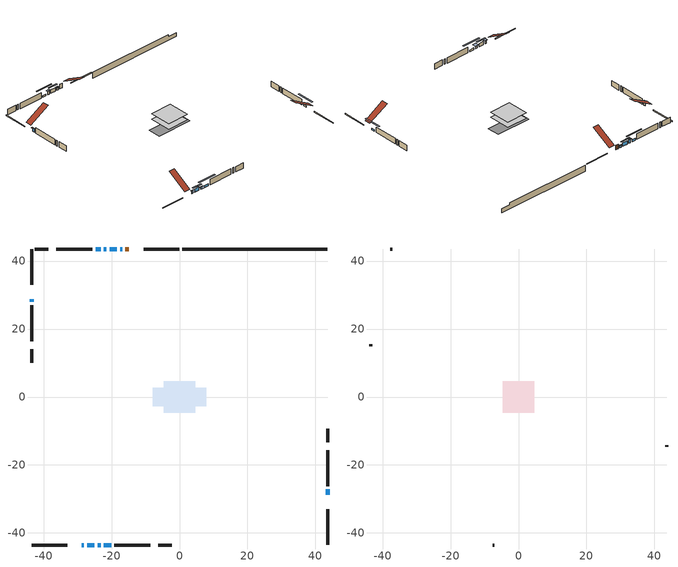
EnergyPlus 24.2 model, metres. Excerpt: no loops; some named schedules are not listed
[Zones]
conditioned space
 floor adiabatic (AdiabaticFloorConstruction): -4.68,-4.68 -4.68,4.68 4.68,4.68 4.68,-4.68 z0.92
 floor foundation (Slab1 construction): -7.89,-2.78 -7.89,2.78 7.89,2.78 7.89,-2.78 z-1.75
 wall outside (RimJoist1 construction): -0.05,43.55 -10.51,43.55 / -43.55,-43.55 -33.1,-43.55 / -43.55,43.55 -43.55,33.1 / 43.55,-43.55 43.55,-33.1 z0.92:1.22
 wall outside (AdiabaticWallConstruction 1): -14.88,43.55 -15.96,43.55 z0.92:2.95
 wall outside (AdiabaticWallConstruction): -16.89,43.55 -17.5,43.55 / -24.12,-43.55 -23.2,-43.55 z0.92:1.84; 43.55,-28.72 43.55,-27.19 / -23.18,43.55 -24.71,43.55 / -22.27,-43.55 -20.14,-43.55 z0.92:1.68; -28.72,-43.55 -28.11,-43.55 z0.92:2.14; -18.43,43.55 -20.56,43.55 / -27.18,-43.55 -25.05,-43.55 z0.92:2.44; -21.49,43.55 -22.26,43.55 / -43.55,28.72 -43.55,27.95 z0.92:2.45
 wall outside (Wall1 construction): -25.64,43.55 -36.28,43.55 / -19.21,-43.55 -8.57,-43.55 / -43.55,27.03 -43.55,16.39 / 43.55,-26.26 43.55,-15.63 z0.92:3.36
 wall outside (Wall3 construction): -38.64,43.55 -42.62,43.55 / -6.21,-43.55 -2.23,-43.55 / -43.55,14.02 -43.55,10.04 / 43.55,-13.26 43.55,-9.28 z0.92:3.36
 wall foundation (FoundationWall1 construction): 0.88,43.55,-1.75 0.88,43.55,0.92 39.28,43.55,0.92 39.28,43.55,-0.01 43.55,43.55,-0.01 43.55,43.55,-1.75
 window (WindowConstruction 5): -16.89,43.55 -17.5,43.55 z0.92:1.83
 window (WindowConstruction 9): 43.55,-28.72 43.55,-27.19 z0.92:1.68
 window (WindowConstruction 6): -28.72,-43.55 -28.11,-43.55 z0.92:2.14
 window (WindowConstruction): -18.43,43.55 -20.56,43.55 z0.92:2.44
 window (WindowConstruction 1): -21.49,43.55 -22.26,43.55 z0.92:2.44
 window (WindowConstruction 2): -27.18,-43.55 -25.05,-43.55 z0.92:2.44
 window (WindowConstruction 3): -24.12,-43.55 -23.2,-43.55 z0.92:1.83
 window (WindowConstruction 4): -43.55,28.72 -43.55,27.96 z0.92:2.44
 window (WindowConstruction 7): -23.18,43.55 -24.71,43.55 z0.92:1.68
 window (WindowConstruction 8): -22.27,-43.55 -20.14,-43.55 z0.92:1.68
 door (Door): -14.88,43.55 -15.96,43.55 z0.92:2.95
 ceiling adiabatic (AdiabaticFloorConstruction): 4.68,-4.68 4.68,4.68 -4.68,4.68 -4.68,-4.68 z0.92
attic - vented
 floor to conditioned space (Floor1 construction Reversed): -4.68,-4.68 -4.68,4.68 4.68,4.68 4.68,-4.68 z3.36
 wall outside (Wall2 construction): -37.2,43.55 -37.71,43.55 / -7.64,-43.55 -7.14,-43.55 / -43.55,15.46 -43.55,14.95 / 43.55,-14.7 43.55,-14.19 z0.92:3.36
 roof outside (Roof1 construction): -13.95,43.55,3.36 -13.95,34.84,8.44 -11.43,34.84,8.44 -11.43,43.55,3.36; -29.65,-43.55,3.36 -29.65,-34.84,8.44 -32.17,-34.84,8.44 -32.17,-43.55,3.36; -43.55,29.65,3.36 -34.84,29.65,8.44 -34.84,32.17,8.44 -43.55,32.17,3.36; 43.55,-29.65,3.36 34.84,-29.65,8.44 34.84,-32.17,8.44 43.55,-32.17,3.36
shading: -17.8,43.55 -16.59,43.55 -16.59,44.01 -17.8,44.01 z2.13; 43.55,-24.14 43.55,-31.77 44.01,-31.77 44.01,-24.14 z4.73; -27.81,-43.55 -29.02,-43.55 -29.02,-44.92 -27.81,-44.92 z2.44; -21.63,43.55 -17.36,43.55 -17.36,44.01 -21.63,44.01 z3.51; -22.55,43.55 -21.19,43.55 -21.19,44.01 -22.55,44.01 z2.74; -23.98,-43.55 -28.25,-43.55 -28.25,-44.01 -23.98,-44.01 z3.51; -22.9,-43.55 -24.42,-43.55 -24.42,-44.92 -22.9,-44.92 z2.13; -43.55,27.66 -43.55,29.02 -44.01,29.02 -44.01,27.66 z2.74; -27.76,43.55 -20.13,43.55 -20.13,44.01 -27.76,44.01 z4.73; -17.09,-43.55 -25.32,-43.55 -25.32,-44.01 -17.09,-44.01 z4.73
[Building]
Building 1: Terrain=Suburbs
[Site:Location]
Edmonton Intl AP_AB: Latitude {deg}=53.31; Longitude {deg}=-113.58; Time Zone {hr}=-7; Elevation {m}=723; Keep Site Location Information=Yes
[Site:GroundTemperature:Shallow]
-1.56185, -3.61833, -3.78302, -2.80711, 1.11059, 5.01004, 8.39065, 10.5322, 10.7141, 8.97234, 5.67794, 1.89811
[Site:WaterMainsTemperature]
Calculation Method=Schedule; Temperature Schedule=mains temperature schedule
[Material] Roughness=Rough; Thermal Absorptance=0.9
Name | Thickness {m} | Conductivity {W/m-K} | Density {kg/m3} | Specific Heat {J/kg-K} | Solar Absorptance | Visible Absorptance
asphalt or fiberglass shingles | 0.00635 | 0.162714 | 1121.4 | 1465.45 | 0.4 | 0.4
ceiling loosefill ins | 0.254 | 0.0480833 | 16.02 | 1046.75 | 0.7 | 0.7
ceiling stud and cavity | 0.1397 | 0.0954719 | 65.682 | 1177.47 | 0.7 | 0.7
concrete 4.0 in. | 0.1016 | 1.803125 | 2242.8 | 837.4 | 0.7 | 0.7
concrete 8.0 in. | 0.2032 | 1.803125 | 2242.8 | 837.4 | 0.7 | 0.7
door material | 0.04445 | 0.0639163 | 512.64 | 1214.23 | 0.7 | 0.7
exterior vertical ins | 0.0722076 | 0.029427 | 32.04 | 1214.23 | 0.7 | 0.7
floor covering | 0.0127 | 0.0433444 | 54.468 | 1339.84 | 0.6 | 0.6
floor rigid ins; wall rigid ins 1 | 0.512978 | 0.029427 | 32.04 | 1214.23 | 0.7 | 0.7
floor stud and cavity | 0.1397 | 1.75129 | 37.0049 | 1207.88 | 0.7 | 0.7
furniture material conditioned space 1 | 0.1524 | 0.115458 | 640.8 | 1214.23 | 0.6 | 0.6
gypsum board | 0.0127 | 0.160291 | 801 | 837.4 | 0.6 | 0.6
gypsum board 1 | 0.0127 | 0.160291 | 801 | 837.4 | 0.7 | 0.7
osb sheathing 0.5 in. | 0.0127 | 0.115458 | 512.64 | 1214.23 | 0.7 | 0.7
osb sheathing 0.75 in. | 0.01905 | 0.115458 | 512.64 | 1214.23 | 0.7 | 0.7
osb sheathing 2.0 in. | 0.0508 | 0.115458 | 512.64 | 1214.23 | 0.7 | 0.7
rim joist rigid ins; wall rigid ins | 0.051816 | 0.029427 | 32.04 | 1214.23 | 0.7 | 0.7
rim joist stud and cavity | 0.0508 | 0.0435419 | 125.044 | 1163.47 | 0.6 | 0.6
wall stud and cavity | 0.1397 | 0.193511 | 139.0536 | 1170.24 | 0.7 | 0.7
wall stud and cavity 1 | 0.0889 | 6.1454 | 50.32683 | 1063.81 | 0.6 | 0.6
wall stud and cavity 2 | 0.1397 | 0.132187 | 139.0536 | 1170.24 | 0.7 | 0.7
wall stud and cavity 3 | 0.0889 | 0.380278 | 52.3479 | 1209.89 | 0.7 | 0.7
wall stud and cavity 4 | 0.0889 | 0.391764 | 83.0341 | 1211.67 | 0.7 | 0.7
wood siding | 0.0254 | 0.102417 | 544.68 | 1172.36 | 0.4 | 0.4
wood siding 1 | 0.00254 | 0.102417 | 544.68 | 1172.36 | 0.4 | 0.4
wood siding 2; wood siding 3; wood siding 4 | 0.0254 | 0.102417 | 544.68 | 1172.36 | 0.7 | 0.7
[WindowMaterial:SimpleGlazingSystem]
Name | U-Factor {W/m2-K} | Solar Heat Gain Coefficient
WindowMaterial | 1.95834 | 0.59
WindowMaterial 1 | 2.07588 | 0.51
WindowMaterial 2 | 2.13266 | 0.47
WindowMaterial 3 | 1.967427 | 0.57
WindowMaterial 4 | 1.94983 | 0.58
WindowMaterial 5 | 2.04238 | 0.53
[Construction]
AdiabaticFloorConstruction: floor stud and cavity, floor rigid ins, osb sheathing 0.75 in., floor covering
AdiabaticWallConstruction: wood siding 3, wall rigid ins 1, wall stud and cavity 3, gypsum board
AdiabaticWallConstruction 1: wood siding 4, wall rigid ins 1, wall stud and cavity 3, gypsum board
Door: door material
Floor1 construction Reversed: gypsum board, ceiling stud and cavity, ceiling loosefill ins
FoundationWall1 construction: concrete 8.0 in., gypsum board 1
furniture construction conditioned space 1: furniture material conditioned space 1
PartitionWallConstruction: gypsum board, wall stud and cavity 4, gypsum board
RimJoist1 construction: wood siding 2, rim joist rigid ins, osb sheathing 2.0 in., rim joist stud and cavity
Roof1 construction: asphalt or fiberglass shingles
Slab1 construction: concrete 4.0 in.
Wall1 construction: wood siding, wall rigid ins, osb sheathing 0.5 in., wall stud and cavity, gypsum board
Wall2 construction: wood siding 1, wall stud and cavity 1
Wall3 construction: wood siding, wall rigid ins, osb sheathing 0.5 in., wall stud and cavity 2, gypsum board
WindowConstruction; WindowConstruction 2: WindowMaterial
WindowConstruction 1; WindowConstruction 4; WindowConstruction 7; WindowConstruction 9: WindowMaterial 1
WindowConstruction 3: WindowMaterial 2
WindowConstruction 5: WindowMaterial 3
WindowConstruction 6: WindowMaterial 4
WindowConstruction 8: WindowMaterial 5
[Zone] Multiplier=1; Part of Total Floor Area=Yes
Name | Volume {m3}
attic - vented | 69.0302
conditioned space | 496.3
[Space]
Name | Zone | Volume {m3}
attic - vented 1 | attic - vented | 69.0302
conditioned space 1 | conditioned space | 496.3
[ZoneInfiltration:EffectiveLeakageArea]
infil attic - vented 1: Zone or Space=attic - vented 1; Schedule=Always On Discrete; Effective Air Leakage Area {cm2}=3052.17; Stack Coefficient=0.000522717; Wind Coefficient=1.54473e-05
[ZoneMixing]
whole house fan mix: Zone or Space=attic - vented; Schedule=Always On Continuous; Design Flow Rate Calculation Method=Flow/Zone; Design Flow Rate {m3/s}=0; Source Zone or Space=conditioned space
[SurfaceProperty:ExposedFoundationPerimeter]
Slab1: Exposed Perimeter Calculation Method=TotalExposedPerimeter; Total Exposed Perimeter {m}=42.672
[InternalMass] Zone or ZoneList=conditioned space; Space or SpaceList=conditioned space 1
Name | Construction | Surface Area {m2}
furniture mass conditioned space 1 | furniture construction conditioned space 1 | 70.1604
partition wall mass | PartitionWallConstruction | 175.401
[Lights]
interior lighting: Zone or ZoneList or Space or SpaceList=conditioned space 1; Schedule=interior lighting schedule; Design Level Calculation Method=LightingLevel; Lighting Level {W}=343.2; Return Air Fraction=0; Fraction Radiant=0.6; Fraction Visible=0.2; Fraction Replaceable=1
[People]
occupants: Zone or ZoneList or Space or SpaceList=conditioned space 1; Number of People Schedule=occupants schedule; Number of People Calculation Method=People; Number of People=3; Fraction Radiant=0.314171; Sensible Heat Fraction=0.56303; Activity Level Schedule=occupants activity schedule; Carbon Dioxide Generation Rate {m3/s-W}=0; Enable ASHRAE 55 Comfort Warnings=No; Mean Radiant Temperature Calculation Type=EnclosureAveraged
[ElectricEquipment] Zone or ZoneList or Space or SpaceList=conditioned space 1; Design Level Calculation Method=EquipmentLevel
Name | Schedule | Design Level {W} | Fraction Latent | Fraction Radiant | Fraction Lost
clothes dryer | clothes dryer schedule | 140.772 | 0.015 | 0.081 | 0.85
clothes washer | clothes washer schedule | 32.1985 | 0.03 | 0.162 | 0.7
cooking range | cooking range schedule | 215.147 | 0.08 | 0.432 | 0.2
dishwasher | dishwasher schedule | 66.8632 | 0.3 | 0.18 | 0.4
fridge | fridge schedule | 72.9452 | 0 | 0.6 | 0
mech vent bath fan 0 | mech vent bath fan 0 schedule | 25.1 | 0 | 0 | 1
mech vent bath fan 1 | mech vent bath fan 1 schedule | 25.1 | 0 | 0 | 1
mech vent house fan | mech vent house fan schedule | 11.3333 | 0 | 0 | 0.5
mech vent house fan cfis | mech vent house fan cfis schedule | 0 | 0 | 0 | 0
mech vent range fan 0 | mech vent range fan 0 schedule | 57 | 0 | 0 | 1
misc plug loads | misc plug loads schedule | 494.7 | 0.045 | 0.513 | 0.1
whole house fan | Always On Discrete | 0 | 0 | 0 | 1
[OtherEquipment] Zone or ZoneList or Space or SpaceList=conditioned space 1; Design Level Calculation Method=EquipmentLevel
Name | Fuel Type | Schedule | Design Level {W} | Fraction Latent | Fraction Radiant | Fraction Lost
clothes dryer 1 | Electricity | clothes dryer schedule | 0 | 0.015 | 0.081 | 0.85
cooking range 1 | Electricity | cooking range schedule | 0 | 0.08 | 0.432 | 0.2
general water use latent | None | general water use schedule | 62.594 | 1 | 0 | 0
general water use sensible | None | general water use schedule | -61.6891 | 0 | 0.6 | 0
mech vent house fan latent load | None | Always On Discrete | 0 | 1 | 0 | 0
mech vent house fan sensible load | None | Always On Discrete | 0 | 0 | 0 | 0
water heater energy adjustment1 | NaturalGas | Always On Discrete | 0.01 | 0 | 0 | 1
[ZoneInfiltration:DesignFlowRate] Zone or ZoneList or Space or SpaceList=conditioned space 1; Schedule=Always On Discrete; Design Flow Rate Calculation Method=Flow/Zone; Design Flow Rate {m3/s}=0
infil flow; natural vent flow; whole house fan flow
[AvailabilityManager:Scheduled]
furnace airloop Availability Manager: Schedule=Always On Discrete
[Foundation:Kiva]
Foundation Kiva 1: Initial Indoor Air Temperature {C}=18; Wall Height Above Grade {m}=0.919978; Wall Depth Below Slab {m}=0.2032; Custom Block Material Name 1=exterior vertical ins; Custom Block Depth 1 {m}=2.66999; Custom Block X Position 1 {m}=0.2159; Custom Block Z Position 1 {m}=0
[Foundation:Kiva:Settings]
Soil Conductivity {W/m-K}=0.849921; Soil Density {kg/m3}=1842.3; Soil Specific Heat {J/kg-K}=418.7; Ground Solar Absorptivity=0.9; Ground Thermal Absorptivity=0.9; Ground Surface Roughness {m}=0.03; Far-Field Width {m}=40; Deep-Ground Boundary Condition=ZeroFlux; Deep-Ground Depth {m}=40; Minimum Cell Dimension {m}=0.2; Maximum Cell Growth Coefficient=3; Simulation Timestep=Timestep
[Exterior:Lights]
exterior lighting: Schedule=exterior lighting schedule; Design Level {W}=75.6
[Generator:PVWatts]
PVSystem0 generator: DC System Capacity {W}=3712; Module Type=Standard; Array Type=FixedRoofMounted; System Losses=0.04; Array Geometry Type=TiltAzimuth; Tilt Angle {deg}=30.6; Azimuth Angle {deg}=90; Ground Coverage Ratio=0.4
[ElectricLoadCenter:Inverter:PVWatts]
PVSystem inverter: DC to AC Size Ratio=1.1; Inverter Efficiency=0.96
[ElectricLoadCenter:Distribution]
PVSystem elec load center dist: Generator List=PVSystem elec load center dist Generators; Generator Operation Scheme Type=Baseload; Electrical Buss Type=DirectCurrentWithInverter; Inverter=PVSystem inverter
[ElectricLoadCenter:Generators]
PVSystem elec load center dist Generators: Generator Name 1=PVSystem0 generator; Generator Object Type 1=Generator:PVWatts; Generator Rated Electric Power Output 1 {W}=3712
[EnergyManagementSystem:GlobalVariable]
furnace_airloop_Fan_RTF
infil_program_Qfan
infil_program_Qinf
natural_vent_program_Qnv
natural_vent_program_Qwhf
[EnergyManagementSystem:Sensor]
Name | Output:Variable or Output:Meter Index Key | Output:Variable or Output:Meter
airflow_gain | infil flow | Infiltration Sensible Heat Gain Energy
airflow_gain_1 | natural vent flow | Infiltration Sensible Heat Gain Energy
airflow_gain_2 | whole house fan flow | Infiltration Sensible Heat Gain Energy
airflow_loss | infil flow | Infiltration Sensible Heat Loss Energy
airflow_loss_1 | natural vent flow | Infiltration Sensible Heat Loss Energy
airflow_loss_2 | whole house fan flow | Infiltration Sensible Heat Loss Energy
clg_load_cond |  | Cooling:EnergyTransfer:Zone:CONDITIONED SPACE
clg_sp_s; clg_sp_s_1 | cooling setpoint | Schedule Value
clothes_dryer_exhaust_0_sch_s | clothes dryer exhaust 0 schedule | Schedule Value
cool_season | cooling season schedule | Schedule Value
htg_load_cond |  | Heating:EnergyTransfer:Zone:CONDITIONED SPACE
htg_sp_s; htg_sp_s_1 | heating setpoint | Schedule Value
ig_ee_conv | clothes dryer | Electric Equipment Convective Heating Energy
ig_ee_conv_2 | cooking range | Electric Equipment Convective Heating Energy
ig_ee_conv_4 | fridge | Electric Equipment Convective Heating Energy
ig_ee_conv_5 | misc plug loads | Electric Equipment Convective Heating Energy
ig_ee_conv_6 | whole house fan | Electric Equipment Convective Heating Energy
ig_ee_rad | clothes dryer | Electric Equipment Radiant Heating Energy
ig_ee_rad_2 | cooking range | Electric Equipment Radiant Heating Energy
ig_ee_rad_4 | fridge | Electric Equipment Radiant Heating Energy
ig_ee_rad_5 | misc plug loads | Electric Equipment Radiant Heating Energy
ig_ee_rad_6 | whole house fan | Electric Equipment Radiant Heating Energy
ig_lgt_conv | interior lighting | Lights Convective Heating Energy
ig_lgt_rad | interior lighting | Lights Radiant Heating Energy
ig_lgt_vis | interior lighting | Lights Visible Radiation Heating Energy
ig_oe_conv | clothes dryer 1 | Other Equipment Convective Heating Energy
ig_oe_conv_1 | cooking range 1 | Other Equipment Convective Heating Energy
ig_oe_conv_2 | general water use latent | Other Equipment Convective Heating Energy
ig_oe_conv_3 | general water use sensible | Other Equipment Convective Heating Energy
ig_oe_conv_4 | water heater energy adjustment1 | Other Equipment Convective Heating Energy
ig_oe_rad | clothes dryer 1 | Other Equipment Radiant Heating Energy
ig_oe_rad_1 | cooking range 1 | Other Equipment Radiant Heating Energy
ig_oe_rad_2 | general water use latent | Other Equipment Radiant Heating Energy
ig_oe_rad_3 | general water use sensible | Other Equipment Radiant Heating Energy
ig_oe_rad_4 | water heater energy adjustment1 | Other Equipment Radiant Heating Energy
ig_ppl_conv | occupants | People Convective Heating Energy
ig_ppl_rad | occupants | People Radiant Heating Energy
im_conv | furniture mass conditioned space 1 | Surface Inside Face Convection Heat Gain Energy
im_conv_1 | partition wall mass | Surface Inside Face Convection Heat Gain Energy
im_ig | furniture mass conditioned space 1 | Surface Inside Face Internal Gains Radiation Heat Gain Energy
im_ig_1 | partition wall mass | Surface Inside Face Internal Gains Radiation Heat Gain Energy
im_lgt | furniture mass conditioned space 1 | Surface Inside Face Lights Radiation Heat Gain Energy
im_lgt_1 | partition wall mass | Surface Inside Face Lights Radiation Heat Gain Energy
im_sol | furniture mass conditioned space 1 | Surface Inside Face Solar Radiation Heat Gain Energy
im_sol_1 | partition wall mass | Surface Inside Face Solar Radiation Heat Gain Energy
im_surf | furniture mass conditioned space 1 | Surface Inside Face Net Surface Thermal Radiation Heat Gain Energy
im_surf_1 | partition wall mass | Surface Inside Face Net Surface Thermal Radiation Heat Gain Energy
mech_vent_bath_fan_0_sch_s | mech vent bath fan 0 schedule | Schedule Value
mech_vent_bath_fan_1_sch_s | mech vent bath fan 1 schedule | Schedule Value
mech_vent_range_fan_0_sch_s | mech vent range fan 0 schedule | Schedule Value
mv_conv | mech vent bath fan 0 | Electric Equipment Convective Heating Energy
mv_conv_1 | mech vent bath fan 1 | Electric Equipment Convective Heating Energy
mv_conv_2 | mech vent house fan | Electric Equipment Convective Heating Energy
mv_conv_3 | mech vent house fan cfis | Electric Equipment Convective Heating Energy
mv_conv_4 | mech vent range fan 0 | Electric Equipment Convective Heating Energy
mv_conv_5 | mech vent house fan latent load | Other Equipment Convective Heating Energy
mv_conv_6 | mech vent house fan sensible load | Other Equipment Convective Heating Energy
mv_rad | mech vent bath fan 0 | Electric Equipment Radiant Heating Energy
mv_rad_1 | mech vent bath fan 1 | Electric Equipment Radiant Heating Energy
mv_rad_2 | mech vent house fan | Electric Equipment Radiant Heating Energy
mv_rad_3 | mech vent house fan cfis | Electric Equipment Radiant Heating Energy
mv_rad_4 | mech vent range fan 0 | Electric Equipment Radiant Heating Energy
mv_rad_5 | mech vent house fan latent load | Other Equipment Radiant Heating Energy
mv_rad_6 | mech vent house fan sensible load | Other Equipment Radiant Heating Energy
natural_vent_s | natural vent schedule | Schedule Value
out_pb_s |  | Site Outdoor Air Barometric Pressure
out_wt_s |  | Site Outdoor Air Humidity Ratio
site_vw_s |  | Site Wind Speed
ss_back_out | Window1 | Surface Window Shortwave from Zone Back Out Window Heat Transfer Rate
ss_back_out_1 | Window10 | Surface Window Shortwave from Zone Back Out Window Heat Transfer Rate
ss_back_out_2 | Window2 | Surface Window Shortwave from Zone Back Out Window Heat Transfer Rate
ss_back_out_3 | Window3 | Surface Window Shortwave from Zone Back Out Window Heat Transfer Rate
ss_back_out_4 | Window4 | Surface Window Shortwave from Zone Back Out Window Heat Transfer Rate
ss_back_out_5 | Window5 | Surface Window Shortwave from Zone Back Out Window Heat Transfer Rate
ss_back_out_6 | Window6 | Surface Window Shortwave from Zone Back Out Window Heat Transfer Rate
ss_back_out_7 | Window7 | Surface Window Shortwave from Zone Back Out Window Heat Transfer Rate
ss_back_out_8 | Window8 | Surface Window Shortwave from Zone Back Out Window Heat Transfer Rate
ss_back_out_9 | Window9 | Surface Window Shortwave from Zone Back Out Window Heat Transfer Rate
ss_conv | Door1 | Surface Inside Face Convection Heat Gain Energy
ss_conv_1 | Window1 | Surface Inside Face Convection Heat Gain Energy
ss_conv_10 | Window9 | Surface Inside Face Convection Heat Gain Energy
ss_conv_2 | Window10 | Surface Inside Face Convection Heat Gain Energy
ss_conv_3 | Window2 | Surface Inside Face Convection Heat Gain Energy
ss_conv_4 | Window3 | Surface Inside Face Convection Heat Gain Energy
ss_conv_5 | Window4 | Surface Inside Face Convection Heat Gain Energy
ss_conv_6 | Window5 | Surface Inside Face Convection Heat Gain Energy
ss_conv_7 | Window6 | Surface Inside Face Convection Heat Gain Energy
ss_conv_8 | Window7 | Surface Inside Face Convection Heat Gain Energy
ss_conv_9 | Window8 | Surface Inside Face Convection Heat Gain Energy
ss_ig | Door1 | Surface Inside Face Internal Gains Radiation Heat Gain Energy
ss_ig_1 | Window1 | Surface Inside Face Internal Gains Radiation Heat Gain Energy
ss_ig_10 | Window9 | Surface Inside Face Internal Gains Radiation Heat Gain Energy
ss_ig_2 | Window10 | Surface Inside Face Internal Gains Radiation Heat Gain Energy
ss_ig_3 | Window2 | Surface Inside Face Internal Gains Radiation Heat Gain Energy
ss_ig_4 | Window3 | Surface Inside Face Internal Gains Radiation Heat Gain Energy
ss_ig_5 | Window4 | Surface Inside Face Internal Gains Radiation Heat Gain Energy
ss_ig_6 | Window5 | Surface Inside Face Internal Gains Radiation Heat Gain Energy
ss_ig_7 | Window6 | Surface Inside Face Internal Gains Radiation Heat Gain Energy
ss_ig_8 | Window7 | Surface Inside Face Internal Gains Radiation Heat Gain Energy
ss_ig_9 | Window8 | Surface Inside Face Internal Gains Radiation Heat Gain Energy
ss_lgt | Door1 | Surface Inside Face Lights Radiation Heat Gain Energy
ss_sol | Door1 | Surface Inside Face Solar Radiation Heat Gain Energy
ss_surf | Door1 | Surface Inside Face Net Surface Thermal Radiation Heat Gain Energy
ss_surf_1 | Window1 | Surface Inside Face Net Surface Thermal Radiation Heat Gain Energy
ss_surf_10 | Window9 | Surface Inside Face Net Surface Thermal Radiation Heat Gain Energy
ss_surf_2 | Window10 | Surface Inside Face Net Surface Thermal Radiation Heat Gain Energy
ss_surf_3 | Window2 | Surface Inside Face Net Surface Thermal Radiation Heat Gain Energy
ss_surf_4 | Window3 | Surface Inside Face Net Surface Thermal Radiation Heat Gain Energy
ss_surf_5 | Window4 | Surface Inside Face Net Surface Thermal Radiation Heat Gain Energy
ss_surf_6 | Window5 | Surface Inside Face Net Surface Thermal Radiation Heat Gain Energy
ss_surf_7 | Window6 | Surface Inside Face Net Surface Thermal Radiation Heat Gain Energy
ss_surf_8 | Window7 | Surface Inside Face Net Surface Thermal Radiation Heat Gain Energy
ss_surf_9 | Window8 | Surface Inside Face Net Surface Thermal Radiation Heat Gain Energy
ss_trans_in | Window1 | Surface Window Transmitted Solar Radiation Rate
ss_trans_in_1 | Window10 | Surface Window Transmitted Solar Radiation Rate
ss_trans_in_2 | Window2 | Surface Window Transmitted Solar Radiation Rate
ss_trans_in_3 | Window3 | Surface Window Transmitted Solar Radiation Rate
ss_trans_in_4 | Window4 | Surface Window Transmitted Solar Radiation Rate
ss_trans_in_5 | Window5 | Surface Window Transmitted Solar Radiation Rate
ss_trans_in_6 | Window6 | Surface Window Transmitted Solar Radiation Rate
ss_trans_in_7 | Window7 | Surface Window Transmitted Solar Radiation Rate
ss_trans_in_8 | Window8 | Surface Window Transmitted Solar Radiation Rate
ss_trans_in_9 | Window9 | Surface Window Transmitted Solar Radiation Rate
ss_trans_out | Window1 | Surface Inside Face Initial Transmitted Diffuse Transmitted Out Window Solar Radiation Rate
ss_trans_out_1 | Window10 | Surface Inside Face Initial Transmitted Diffuse Transmitted Out Window Solar Radiation Rate
ss_trans_out_2 | Window2 | Surface Inside Face Initial Transmitted Diffuse Transmitted Out Window Solar Radiation Rate
ss_trans_out_3 | Window3 | Surface Inside Face Initial Transmitted Diffuse Transmitted Out Window Solar Radiation Rate
ss_trans_out_4 | Window4 | Surface Inside Face Initial Transmitted Diffuse Transmitted Out Window Solar Radiation Rate
ss_trans_out_5 | Window5 | Surface Inside Face Initial Transmitted Diffuse Transmitted Out Window Solar Radiation Rate
ss_trans_out_6 | Window6 | Surface Inside Face Initial Transmitted Diffuse Transmitted Out Window Solar Radiation Rate
ss_trans_out_7 | Window7 | Surface Inside Face Initial Transmitted Diffuse Transmitted Out Window Solar Radiation Rate
ss_trans_out_8 | Window8 | Surface Inside Face Initial Transmitted Diffuse Transmitted Out Window Solar Radiation Rate
ss_trans_out_9 | Window9 | Surface Inside Face Initial Transmitted Diffuse Transmitted Out Window Solar Radiation Rate
s_conv | Floor1 | Surface Inside Face Convection Heat Gain Energy
s_conv_1 | FoundationWall1 | Surface Inside Face Convection Heat Gain Energy
s_conv_10 | Wall1:180 | Surface Inside Face Convection Heat Gain Energy
s_conv_11 | Wall1:270 | Surface Inside Face Convection Heat Gain Energy
s_conv_12 | Wall1:90 | Surface Inside Face Convection Heat Gain Energy
s_conv_13 | Wall3:0 | Surface Inside Face Convection Heat Gain Energy
s_conv_14 | Wall3:180 | Surface Inside Face Convection Heat Gain Energy
s_conv_15 | Wall3:270 | Surface Inside Face Convection Heat Gain Energy
s_conv_16 | Wall3:90 | Surface Inside Face Convection Heat Gain Energy
s_conv_2 | inferred conditioned ceiling | Surface Inside Face Convection Heat Gain Energy
s_conv_3 | inferred conditioned floor | Surface Inside Face Convection Heat Gain Energy
s_conv_4 | RimJoist1:0 | Surface Inside Face Convection Heat Gain Energy
s_conv_5 | RimJoist1:180 | Surface Inside Face Convection Heat Gain Energy
s_conv_6 | RimJoist1:270 | Surface Inside Face Convection Heat Gain Energy
s_conv_7 | RimJoist1:90 | Surface Inside Face Convection Heat Gain Energy
s_conv_8 | Slab1 | Surface Inside Face Convection Heat Gain Energy
